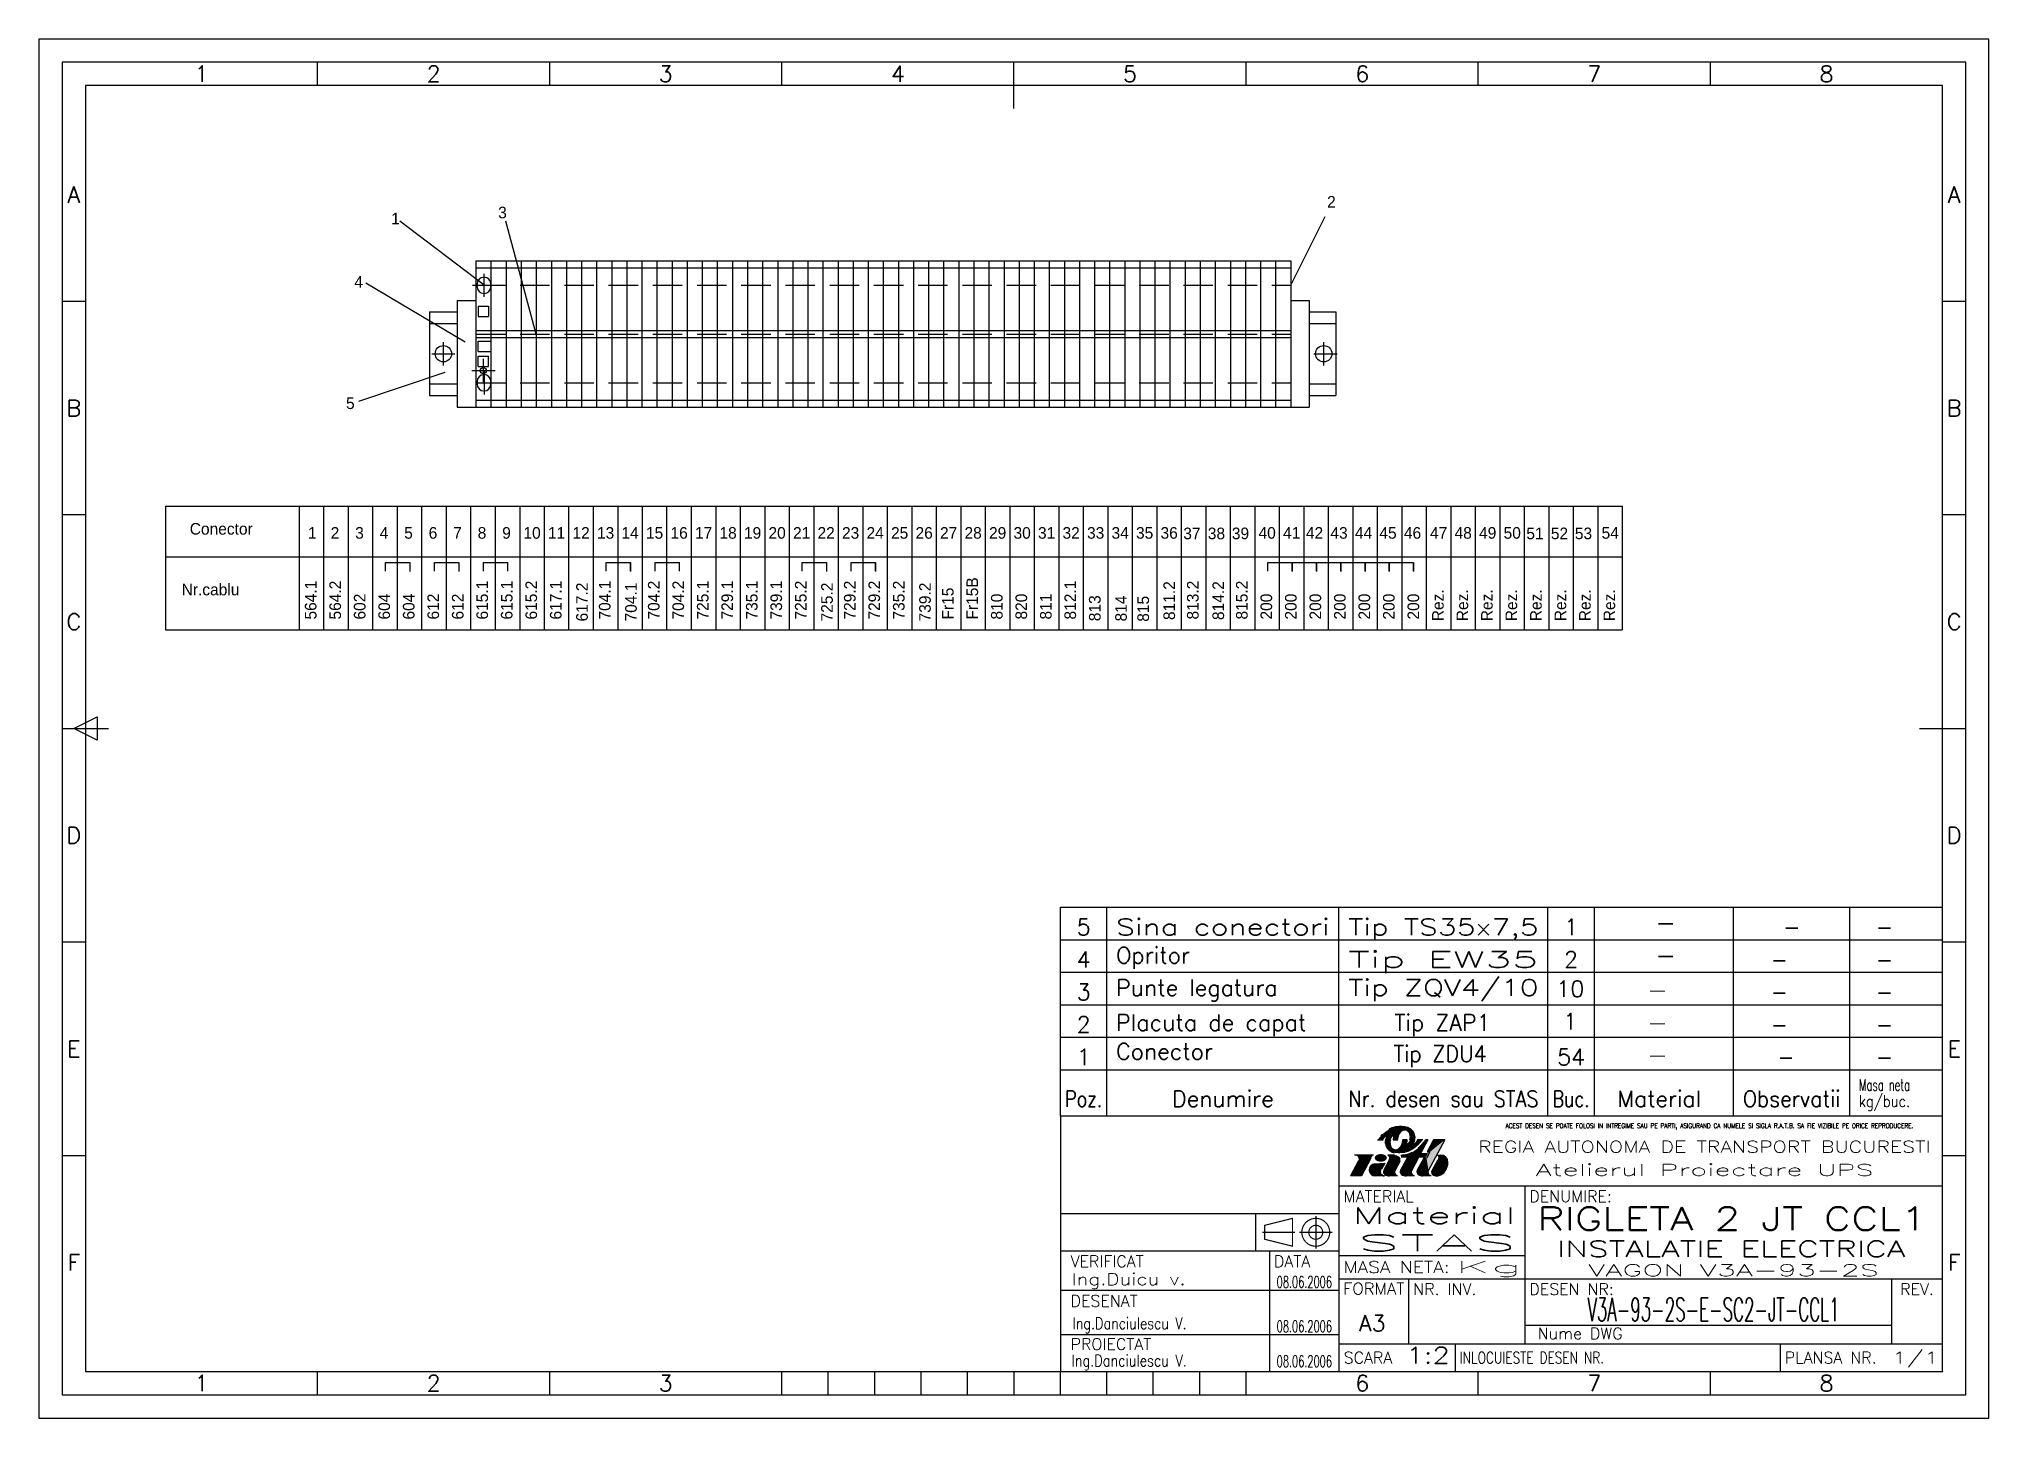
# Model space of a CAD drawing. Header units: millimetres. Extents: x 26 to 446, y 17 to 314.
import ezdxf
from ezdxf.enums import TextEntityAlignment as Align

# ---------------------------------------------------------------- set-up
doc = ezdxf.new("R2010")
doc.units = ezdxf.units.MM
doc.linetypes.add('DASHED2', pattern=[9.525, 6.35, -3.175])
doc.layers.add('LIN_GR', color=3, linetype='Continuous')
doc.layers.add('LIN_SUB', color=7, linetype='Continuous')
doc.styles.add('ISO', font='SIMPLEX.SHX')
doc.styles.add('ISOCP', font='SIMPLEX.SHX')
doc.styles.add('ROMANC', font='romanc')

# ---------------------------------------------------------------- blocks, each defined once
blk = doc.blocks.new('ind3_12')
at = {"color": 70}
for p, q in [((0, 55), (-190, 55)), ((-190, 55), (-190, 0)), ((-130, 55), (-130, 0)), ((-130, 40), (0, 40)), ((-190, 26), (-130, 26))]:
    blk.add_line(p, q, dxfattribs=at)
at = {"color": 40}
for p, q in [((-122.56, 46.63), (-126.68, 46.63)), ((-121.71, 49.9), (-120.46, 49.9)), ((-118.05, 46.63), (-119.46, 46.63)), ((-118.34, 49.9), (-117.36, 49.9)), ((-115.18, 46.28), (-116.74, 43.36)), ((-116.7, 46.63), (-116.29, 46.65)), ((-116.6, 46.28), (-115.18, 46.28)), ((-115.31, 49.9), (-116.29, 49.9)), ((-116.29, 46.65), (-115.69, 46.73)), ((-115.69, 46.73), (-115.27, 46.82)), ((-115.27, 46.82), (-114.78, 46.97)), ((-114.78, 46.97), (-114.27, 47.24)), ((-112.77, 46.28), (-114.38, 43.26)), ((-111.94, 49.9), (-113.19, 49.9)), ((-112.95, 48.16), (-112.68, 48.4)), ((-112.77, 46.28), (-111.36, 46.28)), ((-112.68, 48.4), (-112.61, 48.47)), ((-110.84, 49.9), (-112.41, 46.97)), ((-112.41, 46.97), (-110.99, 46.97)), ((-110.84, 49.9), (-111.36, 49.9)), ((-110.99, 46.97), (-111.36, 46.28)), ((-110.41, 47.32), (-111.15, 45.93)), ((-109.64, 49.9), (-111.01, 47.32)), ((-111.01, 47.32), (-110.41, 47.32)), ((-107.23, 49.9), (-110.77, 43.26)), ((-107.23, 49.9), (-109.64, 49.9)), ((-108.78, 46.63), (-108.09, 46.63)), ((-125.82, 45.38), (-127.54, 42.15)), ((-125.13, 42.15), (-127.54, 42.15)), ((-123.11, 45.94), (-125.13, 42.15)), ((-120.23, 42.15), (-122.21, 42.15)), ((-120.12, 44.91), (-120.81, 43.6)), ((-119.12, 45.67), (-120.36, 43.36)), ((-117.39, 42.15), (-119.15, 42.15)), ((-116.85, 45.42), (-118, 43.26)), ((-117.39, 42.15), (-117.72, 42.33)), ((-113.77, 42.15), (-115.53, 42.15)), ((-113.77, 42.15), (-114.1, 42.33)), ((-111.75, 45.93), (-113.13, 43.36)), ((-110.16, 42.15), (-111.92, 42.15)), ((-111.75, 45.93), (-111.15, 45.93)), ((-110.16, 42.15), (-110.49, 42.33)), ((-108.74, 45.59), (-109.99, 43.26))]:
    blk.add_line(p, q, dxfattribs=at)
at = {"color": 240}
for p, q in [((-90, 40), (-90, 6)), ((-130, 34), (-190, 34)), ((-148, 34), (-148, 26)), ((-146.5, 30), (-139.5, 30)), ((-138.5, 30), (-131.5, 30)), ((-135, 33.5), (-135, 26.5)), ((-145, 26), (-145, 0)), ((-130, 25), (-90, 25)), ((-190, 17.5), (-130, 17.5)), ((-130, 20), (0, 20)), ((-115, 20), (-115, 6)), ((-11, 20), (-11, 6)), ((-90, 10), (-11, 10)), ((-190, 8), (-130, 8)), ((-130, 6), (0, 6)), ((-105, 6), (-105, 0)), ((-35, 6), (-35, 0))]:
    blk.add_line(p, q, dxfattribs=at)
at = {"color": 40}
for points in [[(-114.74, 49.9, 0.04888), (-114.64, 50.37, 0.067418), (-114.64, 50.71, 0.012512), (-114.71, 51.12, 0.046313), (-114.74, 51.23, 0.02866), (-114.83, 51.43, 0.04799), (-114.9, 51.53, 0.027533), (-115.01, 51.65, 0.02878), (-115.12, 51.74, 0.020408), (-115.27, 51.85, 0.028785), (-115.38, 51.91, 0.02307), (-115.48, 51.96, 0.025276), (-115.58, 51.99, 0.029587), (-115.69, 52.01, 0.0261), (-115.8, 52.02, 0.034106), (-115.93, 52.02, 0.03305), (-116.05, 52, 0.031407), (-116.17, 51.97, 0.027201), (-116.3, 51.91, 0.027571), (-116.45, 51.82, 0.032433), (-116.58, 51.73, 0.017982), (-116.7, 51.62, 0.025528), (-116.79, 51.53, 0.009898), (-116.89, 51.41, 0.014131), (-116.96, 51.31, 0.005952), (-117.02, 51.22, 0.007874), (-117.06, 51.15, 0.013516), (-117.13, 51.03, 0.012262), (-117.2, 50.9, 0.010996), (-117.25, 50.78, 0.020912), (-117.28, 50.71, 0.006638), (-117.28, 50.69, 0.003922), (-117.3, 50.64, 0.014081), (-117.33, 50.52, 0.011261), (-117.36, 50.37, 0.018498), (-117.36, 50.34, 0.00311), (-117.38, 50.18, 0.039527), (-117.38, 50.07, 0.0256), (-117.36, 49.9)], [(-113.68, 49.9, 0.047001), (-113.61, 50.39, 0.072657), (-113.64, 50.71, 0.024176), (-113.81, 51.3, 0.05712), (-113.92, 51.53, 0.02409), (-114.05, 51.71, 0.014395), (-114.28, 51.99, 0.046768), (-114.45, 52.15, 0.031027), (-114.74, 52.35)], [(-119.97, 49.9, 0.047001), (-120.05, 49.4, 0.072657), (-120.01, 49.08, 0.024176), (-119.84, 48.49, 0.05712), (-119.73, 48.26, 0.02409), (-119.6, 48.09, 0.014395), (-119.38, 47.81, 0.046768), (-119.2, 47.65, 0.031027), (-118.91, 47.44)], [(-118.91, 49.9, 0.04888), (-119.02, 49.43, 0.067418), (-119.01, 49.08, 0.012512), (-118.94, 48.67, 0.046313), (-118.91, 48.56, 0.02866), (-118.82, 48.37, 0.04799), (-118.75, 48.26, 0.027533), (-118.64, 48.15, 0.02878), (-118.53, 48.05, 0.020408), (-118.39, 47.95, 0.028785), (-118.28, 47.88, 0.02307), (-118.17, 47.84, 0.025276), (-118.07, 47.8, 0.029587), (-117.97, 47.78, 0.0261), (-117.85, 47.77, 0.034106), (-117.73, 47.77, 0.03305), (-117.6, 47.79, 0.031407), (-117.48, 47.83, 0.027201), (-117.36, 47.88, 0.027571), (-117.2, 47.97, 0.032433), (-117.07, 48.06, 0.017982), (-116.95, 48.18, 0.025528), (-116.87, 48.26, 0.009898), (-116.76, 48.39, 0.014131), (-116.7, 48.48, 0.005952), (-116.63, 48.57, 0.007874), (-116.59, 48.64, 0.013516), (-116.52, 48.76, 0.012262), (-116.45, 48.9, 0.010996), (-116.4, 49.02, 0.020912), (-116.38, 49.08, 0.006638), (-116.37, 49.11, 0.003922), (-116.35, 49.16, 0.014081), (-116.32, 49.28, 0.011261), (-116.29, 49.42, 0.018498), (-116.29, 49.45, 0.00311), (-116.27, 49.61, 0.039527), (-116.27, 49.73, 0.0256), (-116.29, 49.9)]]:
    blk.add_lwpolyline(points, format="xyb", dxfattribs=at)
at = {"color": 40, "flags": 128}
blk.add_lwpolyline([(-108.71, 42.18, 0.07519), (-108.1, 42.37, 0.103495), (-107.27, 43.01, 0.091904), (-106.74, 43.94, 0.085107), (-106.54, 45.08, 0.085107)], format="xyb", dxfattribs=at)
at = {"color": 240}
for points in [[(-146, 31.5, 0.25, 0.25, 0), (-140, 33, 0.25, 0.25, 0), (-140, 27, 0.25, 0.25, 0), (-146, 28.5, 0.25, 0.25, 0)], [(-135, 31.5, 0.25, 0.25, 1), (-135, 28.5, 0.25, 0.25, 1)]]:
    blk.add_lwpolyline(points, format="xyseb", close=True, dxfattribs=at)
blk.add_lwpolyline([(-135, 33, 0.25, 0.25, 1), (-135, 27, 0.25, 0.25, 1), (-135, 33, 0.25, 0.25, 1)], format="xyseb", dxfattribs=at)
at = {"color": 40}
for centre, radius, start, end in [((-96.55, 26.7), 34.29, 134.6817, 135.4865), ((-117.71, 49.53), 2.3, 144.0002, 170.76), ((-117.8, 49.83), 2.74, 113.911, 122.24), ((-115.81, 45.34), 7.65, 108.9325, 113.911), ((-115.07, 49.86), 3.27, 161.7905, 179.2848), ((-117.59, 50.52), 2.17, 96.8211, 108.9325), ((-116.41, 40.67), 12.1, 91.6964, 96.8211), ((-116.61, 47.25), 5.51, 78.6042, 91.6964), ((-116, 50.28), 2.42, 58.8019, 78.6042), ((-119.73, 46), 0.689, 331.9275, 66.4849), ((-117.66, 49.52), 2.42, 238.8019, 258.6042), ((-118.58, 49.94), 3.27, 341.7905, 359.2848), ((-115.94, 50.27), 2.3, 324.0002, 350.76), ((-145.94, 81.79), 47.13, 315, 315.973), ((-113.12, 49.86), 0.893, 316.8981, 318.6566), ((-115.09, 51.98), 4.23, 315.973, 321.3402), ((-122.28, 57.73), 13.43, 321.3402, 324.353), ((-108.09, 45.08), 1.55, 0, 90), ((-122.21, 43.44), 1.29, 94.5979, 270), ((-177.94, 750.15), 707.62, 274.50891, 274.68697), ((-120.23, 42.84), 0.689, 201.8729, 270), ((-119.75, 43.03), 0.689, 151.9275, 234.4615), ((-119.15, 43.87), 1.72, 234.4615, 270), ((-117.39, 42.94), 0.689, 151.9275, 241.9275), ((-116.14, 43.03), 0.689, 151.9275, 234.4615), ((-115.53, 43.87), 1.72, 234.4615, 270), ((-113.78, 42.94), 0.689, 151.9275, 241.9275), ((-112.52, 43.03), 0.689, 151.9275, 234.4615), ((-111.92, 43.87), 1.72, 234.4615, 270), ((-110.16, 42.94), 0.689, 151.9275, 241.9275), ((-109.38, 42.94), 0.689, 151.9275, 242.7821), ((-108.99, 43.7), 1.55, 242.7821, 280.2311)]:
    blk.add_arc(centre, radius, start, end, dxfattribs=at)
blk.add_point((0, 0))
for points in [[(-121.71, 49.9), (-120.46, 49.9), (-121.21, 50.52), (-120.18, 50.33)], [(-121.21, 50.52), (-120.18, 50.33), (-120.72, 51.03), (-119.93, 50.59)], [(-120.72, 51.03), (-119.93, 50.59), (-120.22, 51.49), (-119.57, 50.88)], [(-120.22, 51.49), (-119.57, 50.88), (-119.6, 51.93), (-118.18, 50.88)], [(-119.84, 50.38), (-118.6, 50.45), (-119.97, 49.9), (-118.91, 49.9)], [(-119.57, 50.88), (-118.18, 50.88), (-119.84, 50.38), (-118.6, 50.45)], [(-119.6, 51.93), (-118.18, 50.88), (-118.87, 52.35), (-118.18, 50.88)], [(-118.87, 52.35), (-118.18, 50.88), (-118.21, 52.6), (-118.18, 50.88)], [(-117.31, 50.61), (-118.27, 50.54), (-117.37, 50.27), (-118.32, 50.22)], [(-117.09, 51.1), (-118.18, 50.88), (-117.31, 50.61), (-118.27, 50.54)], [(-118.21, 52.6), (-118.18, 50.88), (-117.81, 52.68), (-118.18, 50.88)], [(-116.87, 52.76), (-118.18, 50.88), (-116.31, 52.75), (-118.18, 50.88)], [(-117.81, 52.68), (-118.18, 50.88), (-116.87, 52.76), (-118.18, 50.88)], [(-116.08, 51.99), (-116.31, 52.75), (-116.62, 51.7), (-118.18, 50.88)], [(-116.62, 51.7), (-118.18, 50.88), (-117.09, 51.1), (-118.18, 50.88)], [(-115.84, 51.99), (-116.08, 51.99), (-116.32, 51.86)], [(-116.31, 52.75), (-115.41, 52.63), (-115.84, 52.71)], [(-115.54, 51.98), (-115.41, 52.63), (-116.08, 51.99), (-116.31, 52.75)], [(-115.84, 51.99), (-115.54, 51.98), (-115.91, 51.97), (-115.51, 51.96)], [(-115.73, 51.96), (-115.33, 51.85), (-115.51, 51.96)], [(-115.09, 51.72), (-114.87, 52.42), (-115.54, 51.98), (-115.41, 52.63)], [(-115.41, 52.63), (-114.87, 52.42), (-115.11, 52.53)], [(-114.87, 51.48), (-114.18, 51.87), (-115.09, 51.72), (-114.87, 52.42)], [(-114.87, 52.42), (-114.18, 51.87), (-114.48, 52.17)], [(-114.68, 50.99), (-113.86, 51.41), (-114.87, 51.48), (-114.18, 51.87)], [(-114.63, 50.55), (-113.67, 50.85), (-114.68, 50.99), (-113.86, 51.41)], [(-114.65, 50.25), (-113.62, 50.26), (-114.63, 50.55), (-113.67, 50.85)], [(-113.67, 50.85), (-113.62, 50.26), (-113.61, 50.56)], [(-126.68, 46.63), (-122.56, 46.63), (-126.26, 46.53), (-122.84, 46.34)], [(-126.26, 46.53), (-122.84, 46.34), (-125.96, 46.29), (-123.05, 46.05)], [(-123.05, 46.05), (-125.96, 46.29), (-123.11, 45.94), (-125.77, 45.87)], [(-122.2, 46.34), (-122.22, 45.73), (-122.28, 46.18), (-122.28, 45.84)], [(-122.07, 46.5), (-122.04, 45.53), (-122.2, 46.34), (-122.22, 45.73)], [(-121.94, 46.59), (-121.9, 45.43), (-122.07, 46.5), (-122.04, 45.53)], [(-121.78, 46.68), (-121.71, 45.34), (-121.94, 46.59), (-121.9, 45.43)], [(-121.62, 46.75), (-121.56, 45.28), (-121.78, 46.68), (-121.71, 45.34)], [(-121.46, 46.79), (-121.43, 45.25), (-121.62, 46.75), (-121.56, 45.28)], [(-121.33, 46.82), (-121.31, 45.23), (-121.46, 46.79), (-121.43, 45.25)], [(-121.21, 46.83), (-121.2, 45.22), (-121.33, 46.82), (-121.31, 45.23)], [(-121.21, 46.83), (-121.1, 46.84), (-121.09, 45.21)], [(-121.09, 45.21), (-120.9, 45.21), (-121.21, 46.83), (-121.2, 45.22)], [(-121.1, 46.84), (-120.91, 46.84), (-121.09, 45.21), (-120.9, 45.21)], [(-120.9, 45.21), (-120.91, 46.84), (-120.81, 45.22), (-120.81, 46.83)], [(-120.81, 45.22), (-120.81, 46.83), (-120.68, 45.23), (-120.69, 46.82)], [(-120.68, 45.23), (-120.69, 46.82), (-120.56, 45.25), (-120.55, 46.79)], [(-120.56, 45.25), (-120.55, 46.79), (-120.42, 45.29), (-120.43, 46.76)], [(-120.42, 45.29), (-120.43, 46.76), (-120.27, 45.34), (-120.27, 46.7)], [(-120.27, 45.34), (-120.27, 46.7), (-120.14, 45.41), (-120.13, 46.63)], [(-120.14, 45.41), (-120.13, 46.63), (-119.97, 45.52), (-119.99, 46.54)], [(-119.97, 49.9), (-118.91, 49.9), (-120.05, 49.4), (-119, 49.53)], [(-120.05, 49.4), (-119, 49.53), (-119.94, 48.79), (-119, 49.02)], [(-120.05, 49.4), (-119.94, 48.79), (-120.04, 49.24)], [(-120.04, 49.24), (-119.94, 48.79), (-120.03, 49.13)], [(-119.97, 45.52), (-119.99, 46.54), (-119.84, 45.65), (-119.88, 46.44)], [(-119.94, 48.79), (-119, 49.02), (-119.72, 48.25), (-118.92, 48.6)], [(-119.84, 45.65), (-119.88, 46.44), (-119.74, 45.8), (-119.77, 46.3)], [(-119.74, 45.8), (-119.77, 46.3), (-119.71, 45.9), (-119.72, 46.2)], [(-119.72, 48.25), (-118.92, 48.6), (-119.33, 47.76), (-118.75, 48.27)], [(-119.72, 46.2), (-119.71, 45.9), (-119.7, 46.13), (-119.69, 46.02)], [(-119.46, 46.63), (-118.05, 46.63), (-119.08, 46.21), (-117.05, 46.31)], [(-119.33, 47.76), (-118.75, 48.27), (-118.77, 47.37), (-118.43, 47.98)], [(-119.25, 46.4), (-119.09, 46.04), (-119.08, 46.21)], [(-119.08, 46.21), (-117.05, 46.31), (-119.12, 45.67), (-116.78, 45.9)], [(-118.77, 47.37), (-118.43, 47.98), (-118.32, 47.19), (-118.12, 47.82)], [(-117.37, 50.27), (-118.32, 50.22), (-117.36, 49.9), (-118.34, 49.9)], [(-118.32, 47.19), (-118.12, 47.82), (-117.71, 47.07), (-117.72, 47.77)], [(-118.05, 46.63), (-117.05, 46.31), (-117.7, 46.59), (-117.41, 46.5)], [(-117.71, 47.07), (-117.72, 47.77), (-117.14, 47.03), (-117.33, 47.9)], [(-117.14, 47.03), (-117.33, 47.9), (-116.45, 47.06), (-117.04, 48.09)], [(-117.05, 46.31), (-116.78, 45.9), (-116.88, 46.12)], [(-116.45, 47.06), (-117.04, 48.09), (-115.94, 47.1), (-116.74, 48.42)], [(-116.7, 48.48), (-115.12, 47.31), (-116.74, 48.42)], [(-116.7, 48.48), (-116.7, 48.48), (-116.74, 48.42)], [(-115.94, 47.1), (-116.74, 48.42), (-115.12, 47.31), (-116.74, 48.42)], [(-115.18, 46.28), (-112.77, 46.28), (-116.74, 43.36), (-114.38, 43.26)], [(-116.45, 48.9), (-115.12, 47.31), (-116.7, 48.48)], [(-116.22, 46.66), (-116.7, 46.63), (-116.6, 46.28)], [(-116.6, 46.28), (-111.36, 46.28), (-116.22, 46.66), (-112.41, 46.97)], [(-116.4, 49.03), (-115.48, 48.92), (-116.45, 48.9), (-115.12, 47.31)], [(-116.29, 49.44), (-115.35, 49.44), (-116.4, 49.03), (-115.48, 48.92)], [(-116.29, 49.9), (-115.31, 49.9), (-116.29, 49.44), (-115.35, 49.44)], [(-116.22, 46.66), (-115.25, 46.82), (-115, 46.76)], [(-115.48, 48.92), (-114.09, 48.92), (-115.01, 49.4), (-113.85, 49.33)], [(-115.48, 48.92), (-114.59, 48.13), (-115.12, 47.31)], [(-115.48, 48.92), (-114.09, 48.92), (-114.18, 47.78), (-115.12, 47.31)], [(-115.25, 46.82), (-114.79, 46.97), (-115, 46.76)], [(-115.01, 49.4), (-113.85, 49.33), (-114.75, 49.87), (-113.72, 49.72)], [(-115, 46.76), (-115, 46.76), (-114.79, 46.97), (-114.45, 46.8)], [(-114.35, 47.19), (-112.41, 46.97), (-114.79, 46.97), (-114.45, 46.8)], [(-114.75, 49.87), (-113.72, 49.72), (-114.65, 50.25), (-113.62, 50.26)], [(-114.09, 48.92), (-114.18, 47.78), (-114.59, 48.13)], [(-113.9, 47.46), (-112.41, 46.97), (-114.35, 47.19), (-112.41, 46.97)], [(-114.09, 48.92), (-113.61, 48.17), (-114.18, 47.78)], [(-113.69, 49.23), (-112.95, 48.75), (-114.09, 48.92), (-113.61, 48.17)], [(-113.49, 47.75), (-113.9, 47.46), (-112.41, 46.97)], [(-113.4, 49.55), (-112.44, 49.28), (-113.69, 49.23), (-112.95, 48.75)], [(-113.03, 48.1), (-112.41, 46.97), (-113.49, 47.75), (-112.41, 46.97)], [(-113.19, 49.9), (-111.94, 49.9), (-113.4, 49.55), (-112.44, 49.28)], [(-112.65, 48.42), (-112.41, 46.97), (-113.03, 48.1), (-112.41, 46.97)], [(-112.22, 48.86), (-112.41, 46.97), (-112.65, 48.42), (-112.41, 46.97)], [(-111.36, 49.9), (-110.84, 49.9), (-111.76, 49.37), (-112.41, 46.97)], [(-111.76, 49.37), (-112.41, 46.97), (-112.22, 48.86), (-112.41, 46.97)], [(-112.41, 46.97), (-110.99, 46.97), (-111.36, 46.28)], [(-110.41, 47.32), (-107.23, 49.9), (-111.15, 45.93), (-110.73, 43.34)], [(-109.64, 49.9), (-107.23, 49.9), (-111.01, 47.32), (-110.41, 47.32)], [(-108.78, 46.63), (-108.43, 46.63), (-108.69, 46.43), (-108.49, 46.44)], [(-108.74, 45.59), (-108.09, 46.63), (-108.66, 45.8)], [(-108.74, 45.59), (-106.98, 46.16), (-108.09, 46.63)], [(-108.69, 46.43), (-108.49, 46.44), (-108.64, 46.23), (-108.56, 46.21)], [(-108.43, 46.63), (-108.63, 46.02), (-108.09, 46.63), (-108.66, 45.8)], [(-108.66, 45.8), (-108.66, 45.8), (-108.43, 46.63), (-108.63, 46.02)], [(-108.64, 46.23), (-108.56, 46.21), (-108.63, 46.02)], [(-108.09, 46.63), (-106.98, 46.16), (-107.61, 46.55), (-107.23, 46.37)], [(-125.82, 45.38), (-123.11, 45.94), (-127.54, 42.15), (-125.13, 42.15)], [(-125.76, 45.63), (-123.11, 45.94), (-125.82, 45.38)], [(-125.77, 45.87), (-123.11, 45.94), (-125.76, 45.63), (-123.11, 45.94)], [(-123.17, 44.3), (-120.81, 43.6), (-123.49, 43.38), (-120.95, 43.16)], [(-123.17, 44.3), (-123.49, 43.38), (-123.29, 44.14), (-123.45, 43.79)], [(-123.49, 43.38), (-120.95, 43.16), (-123.49, 43.38), (-120.87, 42.58)], [(-123.49, 43.38), (-123.1, 42.51), (-123.42, 43), (-123.25, 42.69)], [(-123.49, 43.38), (-120.87, 42.58), (-123.1, 42.51), (-120.62, 42.27)], [(-122.31, 44.73), (-120.12, 44.91), (-123.17, 44.3), (-120.81, 43.6)], [(-122.31, 44.73), (-123.17, 44.3), (-122.7, 44.64), (-123.04, 44.43)], [(-123.1, 42.51), (-122.21, 42.15), (-122.93, 42.37), (-122.61, 42.22)], [(-123.1, 42.51), (-120.62, 42.27), (-122.21, 42.15), (-120.23, 42.15)], [(-122.28, 46.18), (-122.28, 45.84), (-122.31, 46.03)], [(-120.42, 42.88), (-120.36, 43.36), (-120.43, 43.1)], [(-120.36, 43.36), (-116.85, 45.42), (-120.42, 42.88), (-118, 43.26)], [(-120.42, 42.88), (-118, 43.26), (-120.15, 42.47), (-118.06, 42.75)], [(-120.15, 42.47), (-120.42, 42.88), (-120.32, 42.64)], [(-119.12, 45.67), (-116.78, 45.9), (-120.36, 43.36), (-116.85, 45.42)], [(-120.15, 42.47), (-118.06, 42.75), (-119.15, 42.15), (-117.72, 42.33)], [(-119.15, 42.15), (-120.15, 42.47), (-119.72, 42.25)], [(-119.15, 42.15), (-117.72, 42.33), (-117.39, 42.15)], [(-118.02, 43.03), (-117.9, 42.55), (-118.06, 42.75)], [(-116.78, 45.9), (-116.85, 45.42), (-116.77, 45.67)], [(-116.74, 43.36), (-116.81, 42.88), (-116.82, 43.14)], [(-116.74, 43.36), (-114.38, 43.26), (-116.81, 42.88), (-114.44, 42.75)], [(-116.52, 42.46), (-116.81, 42.88), (-116.71, 42.66)], [(-116.81, 42.88), (-114.44, 42.75), (-116.52, 42.46), (-114.12, 42.34)], [(-115.53, 42.15), (-116.54, 42.47), (-116.1, 42.25)], [(-116.52, 42.46), (-114.12, 42.34), (-115.53, 42.15), (-113.77, 42.15)], [(-114.42, 42.94), (-114.29, 42.55), (-114.44, 42.75)], [(-114.36, 43.31), (-114.4, 43.15), (-114.38, 43.26)], [(-113.13, 43.36), (-113.19, 42.89), (-113.2, 43.13)], [(-113.13, 43.36), (-110.77, 43.26), (-113.19, 42.89)], [(-113.19, 42.89), (-110.77, 43.26), (-110.82, 42.72)], [(-112.92, 42.47), (-113.19, 42.89), (-113.1, 42.66)], [(-113.19, 42.89), (-110.82, 42.72), (-112.92, 42.47)], [(-111.75, 45.93), (-111.15, 45.93), (-113.13, 43.36), (-110.77, 43.26)], [(-112.92, 42.47), (-110.82, 42.72), (-111.92, 42.15)], [(-111.92, 42.15), (-112.92, 42.47), (-112.49, 42.25)], [(-110.82, 42.72), (-111.92, 42.15), (-110.49, 42.33)], [(-110.49, 42.33), (-110.16, 42.15), (-111.92, 42.15)], [(-111.15, 45.93), (-110.77, 43.26), (-110.73, 43.34)], [(-110.8, 42.98), (-110.66, 42.53), (-110.82, 42.72)], [(-110.73, 43.34), (-110.78, 43.14), (-110.77, 43.26)], [(-109.99, 43.26), (-110.04, 42.73), (-110.07, 42.99)], [(-110.04, 42.73), (-109.99, 43.26), (-109.7, 42.32)], [(-109.7, 42.32), (-110.04, 42.73), (-109.91, 42.5)], [(-109.99, 43.26), (-108.74, 45.59), (-106.74, 43.94)], [(-109.99, 43.26), (-107.27, 43.01), (-106.74, 43.94)], [(-109.99, 43.26), (-108.1, 42.37), (-107.27, 43.01)], [(-109.99, 43.26), (-108.71, 42.18), (-108.1, 42.37)], [(-109.99, 43.26), (-109.7, 42.32), (-108.71, 42.18)], [(-108.71, 42.18), (-109.7, 42.32), (-109.23, 42.17)], [(-109.7, 42.32), (-109.7, 42.32), (-108.71, 42.18)], [(-108.74, 45.59), (-106.54, 45.08), (-106.98, 46.16)], [(-108.74, 45.59), (-106.74, 43.94), (-106.54, 45.08)], [(-107.27, 43.01), (-108.1, 42.37), (-107.66, 42.64)], [(-106.74, 43.94), (-107.27, 43.01), (-106.96, 43.45)], [(-106.98, 46.16), (-106.54, 45.08), (-106.83, 45.98), (-106.62, 45.57)], [(-106.54, 45.08), (-106.74, 43.94), (-106.59, 44.51)]]:
    blk.add_solid(points, dxfattribs=at)
at = {"color": 40, "style": 'ISO', "width": 0.77078}
blk.add_text('ACEST DESEN SE POATE FOLOSI IN INTREGIME SAU PE PARTI, ASIGURAND CA NUMELE SI SIGLA R.A.T.B. SA FIE VIZIBILE PE ORICE REPRODUCERE.', height=1, dxfattribs=at).set_placement((-94.13, 52.45), (-6.3, 52.45), align=Align.FIT)
at = {"color": 240}
for s, style, width, p, p2 in [('REGIA AUTONOMA DE TRANSPORT BUCURESTI', 'ROMANC', 1.063101, (-100.04, 47.17), (-2.58, 47.17)), ('Atelierul Proiectare UPS', 'ROMANC', 1.425107, (-87.65, 42.18), (-14.86, 42.18)), ('MASA NETA:', 'ISO', 1.009422, (-129, 21.25), (-106.17, 21.25)), ('FORMAT', 'ISO', 0.917397, (-129.11, 16.61), (-115.89, 16.61)), ('INLOCUIESTE DESEN NR.', 'ISO', 0.687691, (-104, 1.75), (-72.89, 1.75))]:
    blk.add_text(s, height=2.5, dxfattribs=dict(at, style=style, width=width)).set_placement(p, p2, align=Align.FIT)
at = {"color": 240, "style": 'ISO'}
for s, p in [('MATERIAL', (-129, 36.5)), ('DENUMIRE:', (-89, 36.5)), ('VERIFICAT', (-187.81, 22.5)), ('DATA', (-144, 22.5)), ('NR. INV.', (-114, 16.5)), ('DESEN NR:', (-89, 16.5)), ('DESENAT', (-187.81, 13.97)), ('PROIECTAT', (-187.81, 4.66)), ('SCARA', (-129, 1.75)), ('PLANSA NR.', (-34, 1.75))]:
    blk.add_text(s, height=2.5, dxfattribs=at).set_placement(p)
blk.add_text('REV.', height=2.5, dxfattribs=at).set_placement((-5.5, 17.75), align=Align.MIDDLE)
at = {"color": 50, "style": 'ISO'}
for tag, height, width, p, p2 in [('MATERIAL', 3.5, 1.837708, (-127.1, 31.84), (-91.87, 31.84)), ('STAS_MATERIAL', 3.5, 2.784754, (-126.09, 25.95), (-91.75, 25.95)), ('ANSAMBLU', 3.5, 2.48631, (-83.01, 24.67), (-8.01, 24.67)), ('VERIFICAT', 2.5, 0.86708, (-187.61, 18.63), (-163.04, 18.63)), ('DESENAT', 2.5, 1.026691, (-187.39, 9.14), (-162.83, 9.14)), ('SCARA', 3.5, 1.565143, (-115.5, 1.75), (-106.11, 1.75)), ('PROIECTAT', 2.5, 1.037581, (-187.61, 1.12), (-162.78, 1.12))]:
    blk.add_attdef(tag, text='', height=height, dxfattribs=dict(at, width=width)).set_placement(p, p2, align=Align.FIT)
at = {"color": 70, "style": 'ISO'}
for tag, width, p, p2 in [('DENUMIRE_DESEN', 1.844561, (-87.29, 30.44), (-3.41, 30.44)), ('NUMAR_DESEN', 1.112195, (-76.49, 10.87), (-22.2, 10.87))]:
    blk.add_attdef(tag, text='', height=5, dxfattribs=dict(at, width=width)).set_placement(p, p2, align=Align.FIT)
at = {"color": 240, "style": 'ISO'}
for tag, width, p, p2 in [('MASA', 3.701178, (-105.03, 21.25), (-90.49, 21.25)), ('SUBANSAMBLU', 3.628523, (-76.35, 20.58), (-13.71, 20.58)), ('DATA', 0.588678, (-143.42, 18.04), (-131.51, 18.04)), ('DATA', 0.588678, (-143.42, 8.49), (-131.51, 8.49)), ('PLANSA', 1.983142, (-10.91, 1.75), (-0.76, 1.75)), ('DATA', 0.588678, (-143.42, 0.97), (-131.51, 0.97))]:
    blk.add_attdef(tag, text='', height=2.5, dxfattribs=dict(at, width=width)).set_placement(p, p2, align=Align.FIT)
at = {"color": 50, "style": 'ISO'}
blk.add_attdef('FORMAT', text='', height=3.5, dxfattribs=at).set_placement((-122.83, 8.67), align=Align.CENTER)
at = {"color": 240, "style": 'ISO'}
blk.add_attdef('NUME_DWG', (-87.2, 6.95), '', height=2.5, dxfattribs=at)

msp = doc.modelspace()

# ---------------------------------------------------------------- linework, layer by layer
at = {"color": 70}
for p, q in [((85.91, 304.35), (85.91, 309.35)), ((135.91, 304.35), (135.91, 309.35)), ((185.91, 304.35), (185.91, 309.35)), ((235.91, 299.35), (235.91, 309.35)), ((285.91, 304.35), (285.91, 309.35)), ((335.91, 304.35), (335.91, 309.35)), ((385.91, 304.35), (385.91, 309.35)), ((35.91, 257.85), (30.91, 257.85)), ((440.91, 257.85), (435.91, 257.85)), ((35.91, 211.85), (30.91, 211.85)), ((440.91, 211.85), (435.91, 211.85)), ((33.41, 165.85), (38.41, 168.35)), ((38.41, 168.35), (38.41, 163.35)), ((30.91, 165.85), (40.91, 165.85)), ((38.41, 163.35), (33.41, 165.85)), ((430.91, 165.85), (440.91, 165.85)), ((35.91, 119.85), (30.91, 119.85)), ((440.91, 119.85), (435.91, 119.85)), ((35.91, 73.85), (30.91, 73.85)), ((440.91, 73.85), (435.91, 73.85)), ((85.91, 22.35), (85.91, 27.35)), ((135.91, 22.35), (135.91, 27.35)), ((185.91, 22.35), (185.91, 27.35)), ((195.91, 22.35), (195.91, 27.35)), ((205.91, 22.35), (205.91, 27.35)), ((215.91, 22.35), (215.91, 27.35)), ((225.91, 22.35), (225.91, 27.35)), ((235.91, 27.35), (235.91, 22.35)), ((245.91, 22.35), (245.91, 27.35)), ((255.91, 22.35), (255.91, 27.35)), ((265.91, 22.35), (265.91, 27.35)), ((275.91, 22.35), (275.91, 27.35)), ((285.91, 22.35), (285.91, 27.35)), ((335.91, 22.35), (335.91, 27.35)), ((385.91, 22.35), (385.91, 27.35)), ((185.91, 22.35), (285.91, 22.35))]:
    msp.add_line(p, q, dxfattribs=at)
at = {"color": 1}
for p, q in [((121.76, 261.31), (103.64, 275.12)), ((133.01, 250.81), (126.46, 275.12)), ((295.51, 261.31), (302.9, 276.1)), ((117.68, 249.07), (96.28, 261.79)), ((119.26, 261.31), (124.26, 261.31)), ((121.76, 258.81), (121.76, 263.81)), ((113.32, 242.5), (94.73, 236.3)), ((121.76, 242.81), (121.76, 237.81)), ((245.91, 127.35), (435.91, 127.35)), ((245.91, 120.35), (435.91, 120.35)), ((245.91, 113.35), (435.91, 113.35)), ((245.91, 106.35), (435.91, 106.35)), ((245.91, 99.35), (435.91, 99.35))]:
    msp.add_line(p, q, dxfattribs=at)
at = {"color": 2}
for p, q in [((120.01, 266.56), (295.51, 266.56)), ((120.01, 266.56), (120.01, 235.06)), ((120.01, 265.06), (295.51, 265.06)), ((123.26, 266.56), (123.26, 235.06)), ((126.51, 266.56), (126.51, 235.06)), ((129.76, 266.56), (129.76, 235.06)), ((133.01, 266.56), (133.01, 235.06)), ((136.26, 266.56), (136.26, 235.06)), ((139.51, 266.56), (139.51, 235.06)), ((142.76, 266.56), (142.76, 235.06)), ((146.01, 266.56), (146.01, 235.06)), ((149.26, 266.56), (149.26, 235.06)), ((152.51, 266.56), (152.51, 235.06)), ((155.76, 266.56), (155.76, 235.06)), ((159.01, 266.56), (159.01, 235.06)), ((162.26, 266.56), (162.26, 235.06)), ((165.51, 266.56), (165.51, 235.06)), ((168.76, 266.56), (168.76, 235.06)), ((172.01, 266.56), (172.01, 235.06)), ((175.26, 266.56), (175.26, 235.06)), ((178.51, 266.56), (178.51, 235.06)), ((181.76, 266.56), (181.76, 235.06)), ((185.01, 266.56), (185.01, 235.06)), ((188.26, 266.56), (188.26, 235.06)), ((191.51, 266.56), (191.51, 235.06)), ((194.76, 266.56), (194.76, 235.06)), ((198.01, 266.56), (198.01, 235.06)), ((201.26, 266.56), (201.26, 235.06)), ((204.51, 266.56), (204.51, 235.06)), ((207.76, 266.56), (207.76, 235.06)), ((211.01, 266.56), (211.01, 235.06)), ((214.26, 266.56), (214.26, 235.06)), ((217.51, 266.56), (217.51, 235.06)), ((220.76, 266.56), (220.76, 235.06)), ((224.01, 266.56), (224.01, 235.06)), ((227.26, 266.56), (227.26, 235.06)), ((230.51, 266.56), (230.51, 235.06)), ((233.76, 266.56), (233.76, 235.06)), ((237.01, 266.56), (237.01, 235.06)), ((240.26, 266.56), (240.26, 235.06)), ((243.51, 266.56), (243.51, 235.06)), ((246.76, 266.56), (246.76, 235.06)), ((250.01, 266.56), (250.01, 235.06)), ((253.26, 266.56), (253.26, 235.06)), ((256.51, 266.56), (256.51, 235.06)), ((259.76, 266.56), (259.76, 235.06)), ((263.01, 266.56), (263.01, 235.06)), ((266.26, 266.56), (266.26, 235.06)), ((269.51, 266.56), (269.51, 235.06)), ((272.76, 266.56), (272.76, 235.06)), ((276.01, 266.56), (276.01, 235.06)), ((279.26, 266.56), (279.26, 235.06)), ((282.51, 266.56), (282.51, 235.06)), ((285.76, 266.56), (285.76, 235.06)), ((289.01, 266.56), (289.01, 235.06)), ((292.26, 266.56), (292.26, 235.06)), ((295.51, 266.56), (295.51, 235.06)), ((120.26, 261.06), (120.26, 261.56)), ((116.01, 258.06), (116.01, 235.06)), ((116.01, 258.06), (120.01, 258.06)), ((120.51, 256.81), (120.51, 254.56)), ((120.51, 256.81), (122.76, 256.81)), ((122.76, 256.81), (122.76, 254.56)), ((295.51, 258.06), (299.51, 258.06)), ((299.51, 258.06), (299.51, 235.06)), ((110.01, 255.56), (116.01, 255.56)), ((110.01, 255.56), (110.01, 237.56)), ((110.01, 253.06), (116.01, 253.06)), ((120.51, 254.56), (122.76, 254.56)), ((299.51, 255.56), (305.26, 255.56)), ((299.51, 253.06), (305.26, 253.06)), ((305.26, 255.56), (305.26, 237.56)), ((120.01, 251.56), (295.51, 251.56)), ((120.01, 250.06), (295.51, 250.06)), ((120.51, 249.31), (123.26, 249.31)), ((120.51, 247.06), (123.26, 247.06)), ((120.51, 243.81), (120.51, 246.06)), ((120.51, 246.06), (122.76, 246.06)), ((120.51, 243.81), (122.76, 243.81)), ((122.76, 243.81), (122.76, 246.06)), ((110.01, 240.06), (116.01, 240.06)), ((120.26, 240.56), (120.26, 240.06)), ((299.51, 240.06), (305.26, 240.06)), ((110.01, 237.56), (116.01, 237.56)), ((120.01, 236.56), (295.51, 236.56)), ((299.51, 237.56), (305.26, 237.56)), ((116.01, 235.06), (295.51, 235.06)), ((295.51, 235.06), (299.51, 235.06)), ((53.14, 213.71), (366.93, 213.71)), ((53.14, 213.71), (53.14, 187.12)), ((81.94, 213.71), (81.94, 187.12)), ((87.22, 213.71), (87.22, 187.12)), ((92.5, 213.71), (92.5, 187.12)), ((97.77, 213.71), (97.77, 187.12)), ((103.05, 213.71), (103.05, 187.12)), ((108.33, 213.71), (108.33, 187.12)), ((113.61, 213.71), (113.61, 187.12)), ((118.88, 213.71), (118.88, 187.12)), ((124.16, 213.71), (124.16, 187.12)), ((129.44, 213.71), (129.44, 187.12)), ((134.72, 213.71), (134.72, 187.12)), ((139.99, 213.71), (139.99, 187.12)), ((145.27, 213.71), (145.27, 187.12)), ((150.55, 213.71), (150.55, 187.12)), ((155.83, 213.71), (155.83, 187.12)), ((161.1, 213.71), (161.1, 187.12)), ((166.38, 213.71), (166.38, 187.12)), ((171.66, 213.71), (171.66, 187.12)), ((176.94, 213.71), (176.94, 187.12)), ((182.21, 213.71), (182.21, 187.12)), ((187.49, 213.71), (187.49, 187.12)), ((192.77, 213.71), (192.77, 187.12)), ((198.05, 213.71), (198.05, 187.12)), ((203.33, 213.71), (203.33, 187.12)), ((208.6, 213.71), (208.6, 187.12)), ((213.88, 213.71), (213.88, 187.12)), ((219.16, 213.71), (219.16, 187.12)), ((224.44, 213.71), (224.44, 187.12)), ((229.71, 213.71), (229.71, 187.12)), ((234.99, 213.71), (234.99, 187.12)), ((240.27, 213.71), (240.27, 187.12)), ((245.55, 213.71), (245.55, 187.12)), ((250.82, 213.71), (250.82, 187.12)), ((256.1, 213.71), (256.1, 187.12)), ((261.38, 213.71), (261.38, 187.12)), ((266.66, 213.71), (266.66, 187.12)), ((271.93, 213.71), (271.93, 187.12)), ((277.21, 213.71), (277.21, 187.12)), ((282.49, 213.71), (282.49, 187.12)), ((287.77, 213.71), (287.77, 187.12)), ((293.04, 213.71), (293.04, 187.12)), ((298.32, 213.71), (298.32, 187.12)), ((303.6, 213.71), (303.6, 187.12)), ((308.88, 213.71), (308.88, 187.12)), ((314.15, 213.71), (314.15, 187.12)), ((319.43, 213.71), (319.43, 187.12)), ((324.71, 213.71), (324.71, 187.12)), ((329.99, 213.71), (329.99, 187.12)), ((335.26, 213.71), (335.26, 187.12)), ((340.54, 213.71), (340.54, 187.12)), ((345.82, 213.71), (345.82, 187.12)), ((351.1, 213.71), (351.1, 187.12)), ((356.37, 213.71), (356.37, 187.12)), ((361.65, 213.71), (361.65, 187.12)), ((366.93, 213.71), (366.93, 187.12)), ((53.14, 202.81), (366.93, 202.81)), ((100.54, 201.63), (105.78, 201.63)), ((100.54, 199.77), (100.54, 201.63)), ((105.78, 201.63), (105.78, 199.69)), ((111.1, 201.63), (116.33, 201.63)), ((111.1, 199.77), (111.1, 201.63)), ((116.33, 201.63), (116.33, 199.69)), ((121.65, 201.63), (126.89, 201.63)), ((121.65, 199.77), (121.65, 201.63)), ((126.89, 199.77), (126.89, 201.63)), ((148.08, 201.63), (153.32, 201.63)), ((148.08, 199.77), (148.08, 201.63)), ((153.32, 199.77), (153.32, 201.63)), ((153.32, 201.63), (153.32, 199.69)), ((158.64, 201.63), (163.87, 201.63)), ((158.64, 199.77), (158.64, 201.63)), ((163.87, 199.77), (163.87, 201.63)), ((190.3, 201.63), (195.54, 201.63)), ((190.3, 199.77), (190.3, 201.63)), ((195.54, 201.63), (195.54, 199.69)), ((200.86, 201.63), (206.09, 201.63)), ((200.86, 199.77), (200.86, 201.63)), ((206.09, 201.63), (206.09, 199.69)), ((206.09, 199.77), (206.09, 201.63)), ((290.58, 201.63), (295.81, 201.63)), ((290.58, 199.77), (290.58, 201.63)), ((295.81, 199.77), (295.81, 201.63)), ((295.81, 201.63), (295.81, 199.69)), ((295.81, 201.63), (301.05, 201.63)), ((301.05, 201.63), (301.05, 199.69)), ((301.05, 199.77), (301.05, 201.63)), ((301.05, 201.63), (306.28, 201.63)), ((306.28, 201.63), (311.52, 201.63)), ((306.28, 201.63), (306.28, 199.69)), ((306.28, 199.77), (306.28, 201.63)), ((311.52, 199.77), (311.52, 201.63)), ((311.52, 201.63), (311.52, 199.69)), ((311.52, 201.63), (316.75, 201.63)), ((316.75, 201.63), (321.99, 201.63)), ((316.75, 199.77), (316.75, 201.63)), ((316.75, 201.63), (316.75, 199.69)), ((321.99, 201.63), (321.99, 199.69)), ((321.99, 199.77), (321.99, 201.63)), ((53.14, 187.12), (366.93, 187.12))]:
    msp.add_line(p, q, dxfattribs=at)
at = {"color": 1, "linetype": 'DASHED2'}
for p, q in [((120.01, 261.31), (295.51, 261.31)), ((120.01, 250.81), (295.51, 250.81)), ((120.01, 240.31), (295.51, 240.31))]:
    msp.add_line(p, q, dxfattribs=at)
at = {"color": 1, "linetype": 'Continuous'}
for p, q in [((113.01, 244.06), (113.01, 249.06)), ((302.63, 244.06), (302.63, 249.06)), ((110.51, 246.56), (115.51, 246.56)), ((121.63, 240.44), (121.63, 245.44)), ((300.51, 246.56), (305.51, 246.56)), ((119.13, 242.94), (124.13, 242.94))]:
    msp.add_line(p, q, dxfattribs=at)
at = {"color": 2, "linetype": 'Continuous'}
msp.add_line((120.51, 247.06), (120.51, 249.31), dxfattribs=at)
at = {"color": 3}
for p, q in [((131.36, 250.81), (133.01, 250.81)), ((133.01, 250.81), (134.67, 250.81))]:
    msp.add_line(p, q, dxfattribs=at)
at = {"color": 240}
for points in [[(445.91, 314.35), (25.91, 314.35), (25.91, 17.35), (445.91, 17.35)], [(440.91, 309.35), (30.91, 309.35), (30.91, 22.35), (440.91, 22.35)]]:
    msp.add_lwpolyline(points, close=True, dxfattribs=at)
at = {"color": 70}
msp.add_lwpolyline([(435.91, 304.35), (35.91, 304.35), (35.91, 27.35), (435.91, 27.35)], close=True, dxfattribs=at)
at = {"color": 3}
for points in [[(245.91, 113.35), (245.91, 127.35)], [(255.91, 113.35), (255.91, 127.35)], [(305.91, 113.35), (305.91, 127.35)], [(350.91, 113.35), (350.91, 127.35)], [(360.91, 113.35), (360.91, 127.35)], [(390.91, 113.35), (390.91, 127.35)], [(415.91, 113.35), (415.91, 127.35)], [(245.91, 92.35), (245.91, 113.35)], [(255.91, 92.35), (255.91, 113.35)], [(305.91, 92.35), (305.91, 113.35)], [(350.91, 92.35), (350.91, 113.35)], [(360.91, 92.35), (360.91, 113.35)], [(390.91, 92.35), (390.91, 113.35)], [(415.91, 92.35), (415.91, 113.35)], [(245.91, 92.35), (435.91, 92.35)], [(245.91, 82.35), (245.91, 92.35)], [(255.91, 82.35), (255.91, 92.35)], [(305.91, 82.35), (305.91, 92.35)], [(350.91, 82.35), (350.91, 92.35)], [(360.91, 82.35), (360.91, 92.35)], [(390.91, 82.35), (390.91, 92.35)], [(415.91, 82.35), (415.91, 92.35)]]:
    msp.add_lwpolyline(points, dxfattribs=at)
at = {"color": 2}
for centre, radius in [((113.01, 246.56), 1.76), ((302.63, 246.56), 1.76), ((121.63, 242.94), 0.665)]:
    msp.add_circle(centre, radius, dxfattribs=at)
for centre, start, end in [((121.76, 261.56), 0, 180), ((121.76, 261.06), 180, 0), ((121.76, 240.56), 0, 180), ((121.76, 240.06), 180, 0)]:
    msp.add_arc(centre, 1.5, start, end, dxfattribs=at)

# ---------------------------------------------------------------- block references
at = {"color": 1}
ref = msp.add_blockref('ind3_12', (435.91, 27.35), dxfattribs=at)
ref.add_attrib('DENUMIRE_DESEN', 'RIGLETA 2 JT CCL1', dxfattribs={"color": 70, "height": 5, "style": 'ISO', "width": 1.170469}).set_placement((348.62, 57.79), (432.5, 57.79), align=Align.FIT)
ref.add_attrib('ANSAMBLU', 'INSTALATIE ELECTRICA', dxfattribs={"color": 50, "height": 3.5, "style": 'ISO', "width": 1.27485}).set_placement((352.9, 52.03), (427.9, 52.03), align=Align.FIT)
ref.add_attrib('SUBANSAMBLU', 'VAGON V3A-93-2S', dxfattribs={"color": 240, "height": 2.5, "style": 'ISO', "width": 1.675592}).set_placement((359.56, 47.93), (422.2, 47.93), align=Align.FIT)
ref.add_attrib('NUMAR_DESEN', 'V3A-93-2S-E-SC2-JT-CCL1', dxfattribs={"color": 70, "height": 5, "style": 'ISO', "width": 0.478992}).set_placement((359.43, 38.23), (413.71, 38.23), align=Align.FIT)
ref.add_attrib('NUME_DWG', 'Nume DWG', (348.71, 34.3), dxfattribs={"color": 240, "height": 2.5, "style": 'ISO'})
ref.add_attrib('PLANSA', '1/1', dxfattribs={"color": 240, "height": 2.5, "style": 'ISO', "width": 1.983142}).set_placement((425, 29.1), (435.15, 29.1), align=Align.FIT)
ref.add_attrib('FORMAT', 'A3', dxfattribs={"color": 50, "height": 3.5, "style": 'ISO'}).set_placement((313.08, 36.02), align=Align.CENTER)
ref.add_attrib('SCARA', '1:2', dxfattribs={"color": 50, "height": 3.5, "style": 'ISO', "width": 1.252114}).set_placement((320.41, 29.1), (329.8, 29.1), align=Align.FIT)
ref.add_attrib('MATERIAL', 'Material', dxfattribs={"color": 50, "height": 3.5, "style": 'ISO', "width": 1.837708}).set_placement((308.81, 59.19), (344.04, 59.19), align=Align.FIT)
ref.add_attrib('STAS_MATERIAL', 'STAS', dxfattribs={"color": 50, "height": 3.5, "style": 'ISO', "width": 2.784754}).set_placement((309.82, 53.3), (344.16, 53.3), align=Align.FIT)
ref.add_attrib('MASA', 'Kg', dxfattribs={"color": 240, "height": 2.5, "style": 'ISO', "width": 3.701178}).set_placement((330.88, 48.6), (345.42, 48.6), align=Align.FIT)
ref.add_attrib('VERIFICAT', 'Ing.Duicu v.', dxfattribs={"color": 50, "height": 2.5, "style": 'ISO', "width": 1.159354}).set_placement((248.3, 45.99), (272.87, 45.99), align=Align.FIT)
ref.add_attrib('DATA', '08.06.2006', dxfattribs={"color": 240, "height": 2.5, "style": 'ISO', "width": 0.57847}).set_placement((292.49, 45.39), (304.4, 45.39), align=Align.FIT)
ref.add_attrib('DESENAT', 'Ing.Danciulescu V.', dxfattribs={"color": 50, "height": 2.5, "style": 'ISO', "width": 0.734395}).set_placement((248.52, 36.49), (273.09, 36.49), align=Align.FIT)
ref.add_attrib('DATA', '08.06.2006', dxfattribs={"color": 240, "height": 2.5, "style": 'ISO', "width": 0.57847}).set_placement((292.49, 35.84), (304.4, 35.84), align=Align.FIT)
ref.add_attrib('PROIECTAT', 'Ing.Danciulescu V.', dxfattribs={"color": 50, "height": 2.5, "style": 'ISO', "width": 0.742185}).set_placement((248.3, 28.47), (273.13, 28.47), align=Align.FIT)
ref.add_attrib('DATA', '08.06.2006', dxfattribs={"color": 240, "height": 2.5, "style": 'ISO', "width": 0.57847}).set_placement((292.49, 28.32), (304.4, 28.32), align=Align.FIT)

# ---------------------------------------------------------------- texts
at = {"color": 50}
for s, style, p in [('1', 'ISOCP', (60.91, 306.85)), ('2', 'ISO', (110.91, 306.85)), ('3', 'ISO', (160.91, 306.85)), ('4', 'ISO', (210.91, 306.85)), ('5', 'ISO', (260.91, 306.85)), ('6', 'ISO', (310.91, 306.85)), ('7', 'ISO', (360.91, 306.85)), ('8', 'ISO', (410.91, 306.85)), ('A', 'ISO', (33.41, 280.85)), ('A', 'ISO', (438.41, 280.85)), ('B', 'ISO', (33.41, 234.85)), ('B', 'ISO', (438.41, 234.85)), ('C', 'ISO', (33.41, 188.85)), ('C', 'ISO', (438.41, 188.85)), ('D', 'ISO', (33.41, 142.85)), ('D', 'ISO', (438.41, 142.85)), ('E', 'ISO', (33.41, 96.85)), ('E', 'ISO', (438.41, 96.85)), ('F', 'ISO', (33.41, 50.85)), ('F', 'ISO', (438.41, 50.85)), ('1', 'ISOCP', (60.91, 24.85)), ('2', 'ISO', (110.91, 24.85)), ('3', 'ISO', (160.91, 24.85)), ('6', 'ISO', (310.91, 24.85)), ('7', 'ISO', (360.91, 24.85)), ('8', 'ISO', (410.91, 24.85))]:
    msp.add_text(s, height=3.5, dxfattribs=dict(at, style=style)).set_placement(p, align=Align.MIDDLE)
at = {"color": 1}
for s, p in [('3', (124.81, 275.73)), ('2', (303.35, 278.04)), ('1', (101.78, 274.42)), ('4', (93.83, 260.78)), ('5', (92.04, 234.66))]:
    msp.add_text(s, height=2.5, dxfattribs=at).set_placement(p)
at = {"color": 2}
for s, p in [('Conector', (58.38, 207.61)), ('1', (83.84, 206.73)), ('2', (88.73, 206.73)), ('3', (94.01, 206.73)), ('4', (99.29, 206.73)), ('5', (104.57, 206.73)), ('6', (109.84, 206.73)), ('7', (115.12, 206.73)), ('8', (120.4, 206.73)), ('9', (125.68, 206.73)), ('10', (130.25, 206.73)), ('11', (135.53, 206.73)), ('12', (140.81, 206.73)), ('13', (146.09, 206.73)), ('14', (151.36, 206.73)), ('15', (156.64, 206.73)), ('16', (161.92, 206.73)), ('17', (167.2, 206.73)), ('18', (172.47, 206.73)), ('19', (177.75, 206.73)), ('20', (183.03, 206.73)), ('21', (188.31, 206.73)), ('22', (193.59, 206.73)), ('23', (198.86, 206.73)), ('24', (204.14, 206.73)), ('25', (209.42, 206.73)), ('26', (214.7, 206.73)), ('27', (219.97, 206.73)), ('28', (225.25, 206.73)), ('29', (230.53, 206.73)), ('30', (235.81, 206.73)), ('31', (241.08, 206.73)), ('32', (246.36, 206.73)), ('33', (251.64, 206.73)), ('34', (256.92, 206.73)), ('35', (262.19, 206.73)), ('36', (267.47, 206.73)), ('37', (272.37, 206.62)), ('38', (277.65, 206.62)), ('39', (282.83, 206.62)), ('40', (288.58, 206.73)), ('41', (293.86, 206.73)), ('42', (298.78, 206.73)), ('43', (304.06, 206.73)), ('44', (309.33, 206.73)), ('45', (314.61, 206.73)), ('46', (319.89, 206.73)), ('47', (325.52, 206.73)), ('48', (330.8, 206.73)), ('49', (336.08, 206.73)), ('50', (341.36, 206.73)), ('51', (346.26, 206.62)), ('52', (351.54, 206.62)), ('53', (356.71, 206.62)), ('54', (362.47, 206.73)), ('Nr.cablu', (56.63, 194.53))]:
    msp.add_text(s, height=2.5, dxfattribs=at).set_placement(p)
for s, p in [('564.1', (85.68, 189.32)), ('564.2', (90.96, 189.32)), ('615.1', (122.62, 189.32)), ('615.1', (127.9, 189.32)), ('615.2', (133.18, 189.32)), ('617.1', (138.46, 189.32)), ('704.1', (149.01, 189.32)), ('704.2', (159.57, 189.32)), ('704.2', (164.84, 189.32)), ('725.1', (170.12, 189.32)), ('729.1', (175.4, 189.32)), ('735.1', (180.68, 189.32)), ('739.1', (185.95, 189.32)), ('725.2', (191.23, 189.32)), ('729.2', (201.79, 189.32)), ('729.2', (207.06, 189.32)), ('735.2', (212.34, 189.32)), ('Fr15B', (228.17, 189.32)), ('812.1', (249.28, 189.32)), ('811.2', (270.6, 189.21)), ('813.2', (275.67, 189.32)), ('814.2', (281.16, 189.21)), ('815.2', (286.23, 189.32)), ('602', (96.23, 189.32)), ('604', (101.51, 189.32)), ('604', (106.79, 189.32)), ('612', (112.07, 189.32)), ('612', (117.35, 189.32)), ('617.2', (144.11, 188.91)), ('704.1', (154.66, 188.91)), ('725.2', (196.88, 188.91)), ('739.2', (217.99, 188.91)), ('Fr15', (222.9, 189.32)), ('810', (233.45, 189.32)), ('820', (238.73, 189.32)), ('811', (244.01, 189.32)), ('813', (254.56, 188.96)), ('814', (260.21, 188.91)), ('815', (264.99, 188.84)), ('200', (291.5, 189.32)), ('200', (296.78, 189.32)), ('200', (302.06, 189.32)), ('200', (307.34, 189.32)), ('200', (312.61, 189.32)), ('200', (317.89, 189.32)), ('200', (323.17, 189.32)), ('Rez.', (328.45, 188.96)), ('Rez.', (333.73, 188.96)), ('Rez.', (339, 188.96)), ('Rez.', (344.28, 188.96)), ('Rez.', (349.56, 188.96)), ('Rez.', (354.84, 188.96)), ('Rez.', (360.12, 188.96)), ('Rez.', (365.39, 188.96))]:
    msp.add_text(s, height=2.5, rotation=90, dxfattribs=at).set_placement(p)
at = {"layer": 'LIN_GR', "color": 3, "style": 'ISOCP'}
for s, p in [('5', (250.91, 121.35)), ('4', (250.91, 114.35)), ('3', (250.91, 107.35)), ('2', (250.91, 100.35)), ('1', (250.91, 93.35))]:
    msp.add_text(s, height=3.5, dxfattribs=at).set_placement(p, align=Align.CENTER)
at = {"layer": 'LIN_SUB', "color": 2, "style": 'ISOCP'}
for s, height, width, p, p2 in [('Sina conectori', 3.5, 1.226667, (257.91, 121.35), (303.91, 121.35)), ('Tip TS35x7,5', 3.5, 1.211823, (307.91, 121.35), (348.91, 121.35)), ('   -   ', 3.5, 0.942857, (364.91, 122.25), (386.91, 122.25)), ('Tip EW35', 3.5, 1.744681, (307.91, 114.35), (348.91, 114.35)), ('   -   ', 3.5, 0.942857, (364.91, 115.25), (386.91, 115.25)), ('Tip ZQV4/10', 3.5, 1.242424, (307.91, 108.3), (348.91, 108.3)), ('   -   ', 2.5, 1.32, (363.13, 108.21), (385.13, 108.21)), ('   -   ', 2.5, 1.32, (363.13, 101.21), (385.13, 101.21)), ('   -   ', 2.5, 1.32, (363.13, 94.21), (385.13, 94.21)), ('Masa neta', 2.5, 0.573913, (417.91, 87.85), (428.91, 87.85)), ('Poz.', 3.5, 0.813559, (246.91, 84.35), (254.91, 84.35)), ('Nr. desen sau STAS', 3.5, 0.763975, (307.91, 84.35), (348.91, 84.35)), ('Buc.', 3.5, 0.8, (351.91, 84.35), (359.91, 84.35)), ('Material', 3.5, 0.93913, (365.91, 84.35), (383.91, 84.35)), ('Observatii', 3.5, 0.851351, (392.91, 84.35), (413.91, 84.35)), ('kg/buc.', 2.5, 0.796552, (417.91, 84.35), (428.91, 84.35))]:
    msp.add_text(s, height=height, dxfattribs=dict(at, width=width)).set_placement(p, p2, align=Align.FIT)
for s, p in [('1', (355.91, 121.35)), ('2', (355.91, 114.35)), ('10', (355.72, 108.04)), ('1', (355.72, 101.04)), ('54', (355.91, 93.35)), ('Denumire', (280.91, 84.35))]:
    msp.add_text(s, height=3.5, dxfattribs=at).set_placement(p, align=Align.CENTER)
at = {"layer": 'LIN_SUB', "color": 2, "style": 'ISOCP', "width": 0.942857}
for s, p in [('-', (401.62, 121.35)), ('  -', (394.39, 114.35)), ('  -', (394.39, 107.35)), ('  -', (394.39, 100.35)), ('Tip ZDU4', (317.66, 94.06))]:
    msp.add_text(s, height=3.5, dxfattribs=at).set_placement(p)
for p in [(423.41, 121.35), (423.41, 114.35), (423.41, 107.35), (423.41, 100.35), (402.19, 93.35), (423.41, 93.35)]:
    msp.add_text('-', height=3.5, dxfattribs=at).set_placement(p, align=Align.CENTER)
at = {"layer": 'LIN_SUB', "color": 2, "style": 'ISOCP'}
for s, p in [('Opritor', (257.91, 115.26)), ('Punte legatura', (257.91, 108.26)), ('Conector', (257.91, 94.56))]:
    msp.add_text(s, height=3.5, dxfattribs=at).set_placement(p)
at = {"layer": 'LIN_SUB', "color": 50, "style": 'ISOCP', "width": 0.891304}
msp.add_text('Placuta de capat', height=3.5, dxfattribs=at).set_placement((257.88, 100.76), (298.88, 100.76), align=Align.FIT)
at = {"layer": 'LIN_SUB', "color": 50, "style": 'ISOCP'}
msp.add_text('Tip ZAP1', height=3.5, dxfattribs=at).set_placement((317.83, 100.76))

doc.saveas('drawing.dxf')
